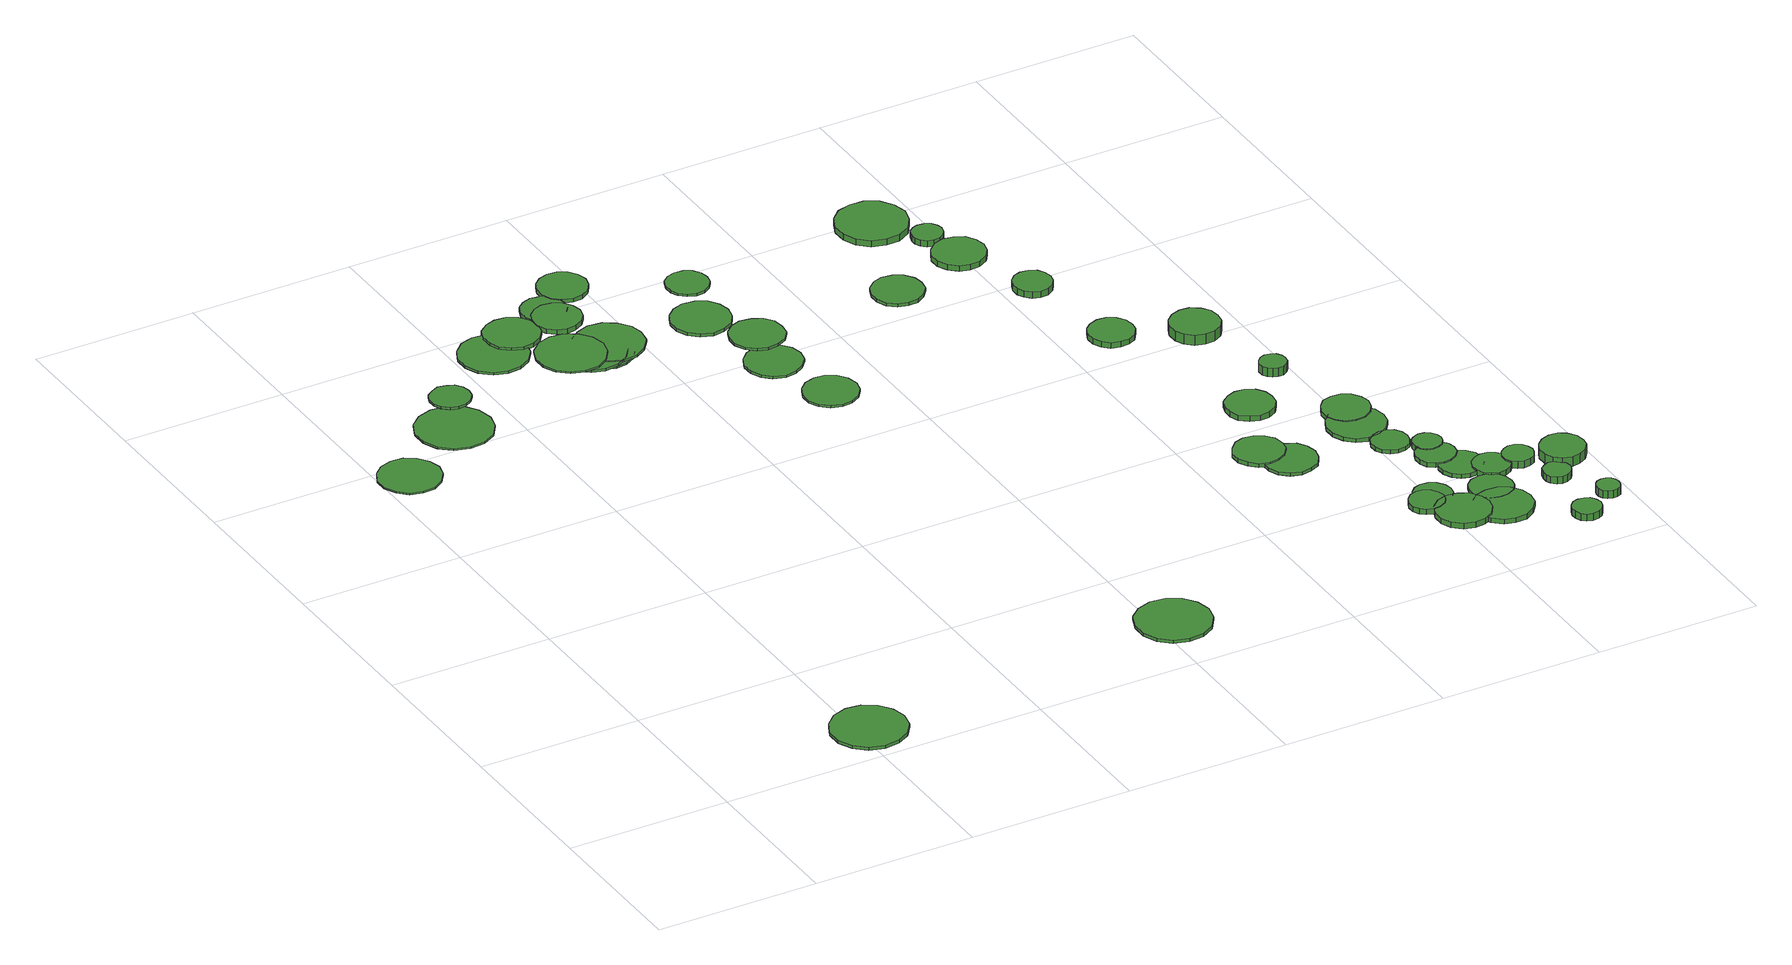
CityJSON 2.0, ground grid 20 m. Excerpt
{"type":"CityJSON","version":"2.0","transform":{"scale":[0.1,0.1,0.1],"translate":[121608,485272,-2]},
"CityObjects":{
"tree1":{"type":"SolitaryVegetationObject","attributes":{"function":"something"},"geometry":[{"type":"MultiSurface","lod":"1","boundaries":[[[0,1,2,3,4,5,6,7,8,9,10,11,12,13,14]],[[15,16,17,18,19,20,21,22,23,24,25,26,27,28,29]],[[0,29,28,1]],[[1,28,27,2]],[[2,27,26,3]],[[3,26,25,4]],[[4,25,24,5]],[[5,24,23,6]],[[6,23,22,7]],[[7,22,21,8]],[[8,21,20,9]],[[9,20,19,10]],[[10,19,18,11]],[[11,18,17,12]],[[12,17,16,13]],[[13,16,15,14]],[[14,15,29,0]]]}]},
"tree2":{"type":"SolitaryVegetationObject","attributes":{"function":"something"},"geometry":[{"type":"MultiSurface","lod":"1","boundaries":[[[30,31,32,33,34,35,36,37,38,39,40,41,42,43,44]],[[45,46,47,48,49,50,51,52,53,54,55,56,57,58,59]],[[30,59,58,31]],[[31,58,57,32]],[[32,57,56,33]],[[33,56,55,34]],[[34,55,54,35]],[[35,54,53,36]],[[36,53,52,37]],[[37,52,51,38]],[[38,51,50,39]],[[39,50,49,40]],[[40,49,48,41]],[[41,48,47,42]],[[42,47,46,43]],[[43,46,45,44]],[[44,45,59,30]]]}]},
"tree3":{"type":"SolitaryVegetationObject","attributes":{"function":"something"},"geometry":[{"type":"MultiSurface","lod":"1","boundaries":[[[60,61,62,63,64,65,66,67,68,69,70,71,72,73,74]],[[75,76,77,78,79,80,81,82,83,84,85,86,87,88,89]],[[60,89,88,61]],[[61,88,87,62]],[[62,87,86,63]],[[63,86,85,64]],[[64,85,84,65]],[[65,84,83,66]],[[66,83,82,67]],[[67,82,81,68]],[[68,81,80,69]],[[69,80,79,70]],[[70,79,78,71]],[[71,78,77,72]],[[72,77,76,73]],[[73,76,75,74]],[[74,75,89,60]]]}]},
"tree4":{"type":"SolitaryVegetationObject","attributes":{"function":"something"},"geometry":[{"type":"MultiSurface","lod":"1","boundaries":[[[90,91,92,93,94,95,96,97,98,99,100,101,102,103,104]],[[105,106,107,108,109,110,111,112,113,114,115,116,117,118,119]],[[90,119,118,91]],[[91,118,117,92]],[[92,117,116,93]],[[93,116,115,94]],[[94,115,114,95]],[[95,114,113,96]],[[96,113,112,97]],[[97,112,111,98]],[[98,111,110,99]],[[99,110,109,100]],[[100,109,108,101]],[[101,108,107,102]],[[102,107,106,103]],[[103,106,105,104]],[[104,105,119,90]]]}]},
"tree5":{"type":"SolitaryVegetationObject","attributes":{"function":"something"},"geometry":[{"type":"MultiSurface","lod":"1","boundaries":[[[120,121,122,123,124,125,126,127,128,129,130,131,132,133,134]],[[135,136,137,138,139,140,141,142,143,144,145,146,147,148,149]],[[120,149,148,121]],[[121,148,147,122]],[[122,147,146,123]],[[123,146,145,124]],[[124,145,144,125]],[[125,144,143,126]],[[126,143,142,127]],[[127,142,141,128]],[[128,141,140,129]],[[129,140,139,130]],[[130,139,138,131]],[[131,138,137,132]],[[132,137,136,133]],[[133,136,135,134]],[[134,135,149,120]]]}]},
"tree6":{"type":"SolitaryVegetationObject","attributes":{"function":"something"},"geometry":[{"type":"MultiSurface","lod":"1","boundaries":[[[150,151,152,153,154,155,156,157,158,159,160,161,162,163,164]],[[165,166,167,168,169,170,171,172,173,174,175,176,177,178,179]],[[150,179,178,151]],[[151,178,177,152]],[[152,177,176,153]],[[153,176,175,154]],[[154,175,174,155]],[[155,174,173,156]],[[156,173,172,157]],[[157,172,171,158]],[[158,171,170,159]],[[159,170,169,160]],[[160,169,168,161]],[[161,168,167,162]],[[162,167,166,163]],[[163,166,165,164]],[[164,165,179,150]]]}]},
"tree7":{"type":"SolitaryVegetationObject","attributes":{"function":"something"},"geometry":[{"type":"MultiSurface","lod":"1","boundaries":[[[180,181,182,183,184,185,186,187,188,189,190,191,192,193,194]],[[195,196,197,198,199,200,201,202,203,204,205,206,207,208,209]],[[180,209,208,181]],[[181,208,207,182]],[[182,207,206,183]],[[183,206,205,184]],[[184,205,204,185]],[[185,204,203,186]],[[186,203,202,187]],[[187,202,201,188]],[[188,201,200,189]],[[189,200,199,190]],[[190,199,198,191]],[[191,198,197,192]],[[192,197,196,193]],[[193,196,195,194]],[[194,195,209,180]]]}]},
"tree8":{"type":"SolitaryVegetationObject","attributes":{"function":"something"},"geometry":[{"type":"MultiSurface","lod":"1","boundaries":[[[210,211,212,213,214,215,216,217,218,219,220,221,222,223,224]],[[225,226,227,228,229,230,231,232,233,234,235,236,237,238,239]],[[210,239,238,211]],[[211,238,237,212]],[[212,237,236,213]],[[213,236,235,214]],[[214,235,234,215]],[[215,234,233,216]],[[216,233,232,217]],[[217,232,231,218]],[[218,231,230,219]],[[219,230,229,220]],[[220,229,228,221]],[[221,228,227,222]],[[222,227,226,223]],[[223,226,225,224]],[[224,225,239,210]]]}]},
"tree9":{"type":"SolitaryVegetationObject","attributes":{"function":"something"},"geometry":[{"type":"MultiSurface","lod":"1","boundaries":[[[240,241,242,243,244,245,246,247,248,249,250,251,252,253,254]],[[255,256,257,258,259,260,261,262,263,264,265,266,267,268,269]],[[240,269,268,241]],[[241,268,267,242]],[[242,267,266,243]],[[243,266,265,244]],[[244,265,264,245]],[[245,264,263,246]],[[246,263,262,247]],[[247,262,261,248]],[[248,261,260,249]],[[249,260,259,250]],[[250,259,258,251]],[[251,258,257,252]],[[252,257,256,253]],[[253,256,255,254]],[[254,255,269,240]]]}]},
"tree10":{"type":"SolitaryVegetationObject","attributes":{"function":"something"},"geometry":[{"type":"MultiSurface","lod":"1","boundaries":[[[270,271,272,273,274,275,276,277,278,279,280,281,282,283,284]],[[285,286,287,288,289,290,291,292,293,294,295,296,297,298,299]],[[270,299,298,271]],[[271,298,297,272]],[[272,297,296,273]],[[273,296,295,274]],[[274,295,294,275]],[[275,294,293,276]],[[276,293,292,277]],[[277,292,291,278]],[[278,291,290,279]],[[279,290,289,280]],[[280,289,288,281]],[[281,288,287,282]],[[282,287,286,283]],[[283,286,285,284]],[[284,285,299,270]]]}]},
"tree11":{"type":"SolitaryVegetationObject","attributes":{"function":"something"},"geometry":[{"type":"MultiSurface","lod":"1","boundaries":[[[300,301,302,303,304,305,306,307,308,309,310,311,312,313,314]],[[315,316,317,318,319,320,321,322,323,324,325,326,327,328,329]],[[300,329,328,301]],[[301,328,327,302]],[[302,327,326,303]],[[303,326,325,304]],[[304,325,324,305]],[[305,324,323,306]],[[306,323,322,307]],[[307,322,321,308]],[[308,321,320,309]],[[309,320,319,310]],[[310,319,318,311]],[[311,318,317,312]],[[312,317,316,313]],[[313,316,315,314]],[[314,315,329,300]]]}]},
"tree12":{"type":"SolitaryVegetationObject","attributes":{"function":"something"},"geometry":[{"type":"MultiSurface","lod":"1","boundaries":[[[330,331,332,333,334,335,336,337,338,339,340,341,342,343,344]],[[345,346,347,348,349,350,351,246,352,353,354,355,356,357,358]],[[330,358,357,331]],[[331,357,356,332]],[[332,356,355,333]],[[333,355,354,334]],[[334,354,353,335]],[[335,353,352,336]],[[336,352,246,337]],[[337,246,351,338]],[[338,351,350,339]],[[339,350,349,340]],[[340,349,348,341]],[[341,348,347,342]],[[342,347,346,343]],[[343,346,345,344]],[[344,345,358,330]]]}]},
"tree13":{"type":"SolitaryVegetationObject","attributes":{"function":"something"},"geometry":[{"type":"MultiSurface","lod":"1","boundaries":[[[359,360,361,362,363,364,365,366,367,368,369,370,371,372,373]],[[374,375,376,377,378,379,380,381,382,383,384,385,386,387,388]],[[359,388,387,360]],[[360,387,386,361]],[[361,386,385,362]],[[362,385,384,363]],[[363,384,383,364]],[[364,383,382,365]],[[365,382,381,366]],[[366,381,380,367]],[[367,380,379,368]],[[368,379,378,369]],[[369,378,377,370]],[[370,377,376,371]],[[371,376,375,372]],[[372,375,374,373]],[[373,374,388,359]]]}]},
"tree14":{"type":"SolitaryVegetationObject","attributes":{"function":"something"},"geometry":[{"type":"MultiSurface","lod":"1","boundaries":[[[389,390,391,392,393,394,395,396,397,398,399,400,401,402,403]],[[404,405,406,407,408,409,410,411,412,413,414,415,416,417,418]],[[389,418,417,390]],[[390,417,416,391]],[[391,416,415,392]],[[392,415,414,393]],[[393,414,413,394]],[[394,413,412,395]],[[395,412,411,396]],[[396,411,410,397]],[[397,410,409,398]],[[398,409,408,399]],[[399,408,407,400]],[[400,407,406,401]],[[401,406,405,402]],[[402,405,404,403]],[[403,404,418,389]]]}]},
"tree15":{"type":"SolitaryVegetationObject","attributes":{"function":"something"},"geometry":[{"type":"MultiSurface","lod":"1","boundaries":[[[419,420,421,422,423,424,425,426,427,428,429,430,431,432,433]],[[434,435,436,437,438,439,440,441,442,443,444,445,446,447,448]],[[419,448,447,420]],[[420,447,446,421]],[[421,446,445,422]],[[422,445,444,423]],[[423,444,443,424]],[[424,443,442,425]],[[425,442,441,426]],[[426,441,440,427]],[[427,440,439,428]],[[428,439,438,429]],[[429,438,437,430]],[[430,437,436,431]],[[431,436,435,432]],[[432,435,434,433]],[[433,434,448,419]]]}]},
"tree16":{"type":"SolitaryVegetationObject","attributes":{"function":"something"},"geometry":[{"type":"MultiSurface","lod":"1","boundaries":[[[449,450,451,452,453,454,455,456,457,458,459,460,461,462,463]],[[464,465,466,467,468,469,470,471,472,473,474,475,476,477,478]],[[449,478,477,450]],[[450,477,476,451]],[[451,476,475,452]],[[452,475,474,453]],[[453,474,473,454]],[[454,473,472,455]],[[455,472,471,456]],[[456,471,470,457]],[[457,470,469,458]],[[458,469,468,459]],[[459,468,467,460]],[[460,467,466,461]],[[461,466,465,462]],[[462,465,464,463]],[[463,464,478,449]]]}]},
"tree17":{"type":"SolitaryVegetationObject","attributes":{"function":"something"},"geometry":[{"type":"MultiSurface","lod":"1","boundaries":[[[479,480,481,482,483,484,485,486,487,488,489,490,491,492,493]],[[494,495,496,497,498,499,500,501,502,503,504,505,506,507,508]],[[479,508,507,480]],[[480,507,506,481]],[[481,506,505,482]],[[482,505,504,483]],[[483,504,503,484]],[[484,503,502,485]],[[485,502,501,486]],[[486,501,500,487]],[[487,500,499,488]],[[488,499,498,489]],[[489,498,497,490]],[[490,497,496,491]],[[491,496,495,492]],[[492,495,494,493]],[[493,494,508,479]]]}]},
"tree18":{"type":"SolitaryVegetationObject","attributes":{"function":"something"},"geometry":[{"type":"MultiSurface","lod":"1","boundaries":[[[509,510,511,512,513,514,515,516,517,518,519,520,521,522,523]],[[524,525,526,527,528,529,530,531,532,533,534,535,536,537,538]],[[509,538,537,510]],[[510,537,536,511]],[[511,536,535,512]],[[512,535,534,513]],[[513,534,533,514]],[[514,533,532,515]],[[515,532,531,516]],[[516,531,530,517]],[[517,530,529,518]],[[518,529,528,519]],[[519,528,527,520]],[[520,527,526,521]],[[521,526,525,522]],[[522,525,524,523]],[[523,524,538,509]]]}]},
"tree19":{"type":"SolitaryVegetationObject","attributes":{"function":"something"},"geometry":[{"type":"MultiSurface","lod":"1","boundaries":[[[539,540,541,542,543,544,545,546,547,548,549,550,551,552,553]],[[554,555,556,557,558,559,560,561,562,563,564,565,566,567,568]],[[539,568,567,540]],[[540,567,566,541]],[[541,566,565,542]],[[542,565,564,543]],[[543,564,563,544]],[[544,563,562,545]],[[545,562,561,546]],[[546,561,560,547]],[[547,560,559,548]],[[548,559,558,549]],[[549,558,557,550]],[[550,557,556,551]],[[551,556,555,552]],[[552,555,554,553]],[[553,554,568,539]]]}]},
"tree20":{"type":"SolitaryVegetationObject","attributes":{"function":"something"},"geometry":[{"type":"MultiSurface","lod":"1","boundaries":[[[569,570,571,572,573,574,575,576,577,578,579,580,581,582,583]],[[584,585,586,587,588,589,590,591,592,593,594,595,596,597,598]],[[569,598,597,570]],[[570,597,596,571]],[[571,596,595,572]],[[572,595,594,573]],[[573,594,593,574]],[[574,593,592,575]],[[575,592,591,576]],[[576,591,590,577]],[[577,590,589,578]],[[578,589,588,579]],[[579,588,587,580]],[[580,587,586,581]],[[581,586,585,582]],[[582,585,584,583]],[[583,584,598,569]]]}]},
"tree21":{"type":"SolitaryVegetationObject","attributes":{"function":"something"},"geometry":[{"type":"MultiSurface","lod":"1","boundaries":[[[599,600,601,602,603,604,605,606,607,608,609,610,611,612,613]],[[614,615,616,617,618,619,620,621,622,623,624,625,626,627,628]],[[599,628,627,600]],[[600,627,626,601]],[[601,626,625,602]],[[602,625,624,603]],[[603,624,623,604]],[[604,623,622,605]],[[605,622,621,606]],[[606,621,620,607]],[[607,620,619,608]],[[608,619,618,609]],[[609,618,617,610]],[[610,617,616,611]],[[611,616,615,612]],[[612,615,614,613]],[[613,614,628,599]]]}]},
"tree22":{"type":"SolitaryVegetationObject","attributes":{"function":"something"},"geometry":[{"type":"MultiSurface","lod":"1","boundaries":[[[629,630,631,632,633,634,635,636,637,638,639,640,641,642,643]],[[644,645,646,647,648,649,650,651,652,653,654,655,656,657,658]],[[629,658,657,630]],[[630,657,656,631]],[[631,656,655,632]],[[632,655,654,633]],[[633,654,653,634]],[[634,653,652,635]],[[635,652,651,636]],[[636,651,650,637]],[[637,650,649,638]],[[638,649,648,639]],[[639,648,647,640]],[[640,647,646,641]],[[641,646,645,642]],[[642,645,644,643]],[[643,644,658,629]]]}]},
"tree23":{"type":"SolitaryVegetationObject","attributes":{"function":"something"},"geometry":[{"type":"MultiSurface","lod":"1","boundaries":[[[659,660,661,662,663,664,665,666,667,668,669,670,671,672,673]],[[674,675,676,677,678,679,680,681,682,683,684,685,686,687,688]],[[659,688,687,660]],[[660,687,686,661]],[[661,686,685,662]],[[662,685,684,663]],[[663,684,683,664]],[[664,683,682,665]],[[665,682,681,666]],[[666,681,680,667]],[[667,680,679,668]],[[668,679,678,669]],[[669,678,677,670]],[[670,677,676,671]],[[671,676,675,672]],[[672,675,674,673]],[[673,674,688,659]]]}]},
"tree24":{"type":"SolitaryVegetationObject","attributes":{"function":"something"},"geometry":[{"type":"MultiSurface","lod":"1","boundaries":[[[689,690,691,692,693,694,695,696,697,698,699,700,701,702,703]],[[704,705,706,707,708,709,710,711,712,713,714,715,716,717,718]],[[689,718,717,690]],[[690,717,716,691]],[[691,716,715,692]],[[692,715,714,693]],[[693,714,713,694]],[[694,713,712,695]],[[695,712,711,696]],[[696,711,710,697]],[[697,710,709,698]],[[698,709,708,699]],[[699,708,707,700]],[[700,707,706,701]],[[701,706,705,702]],[[702,705,704,703]],[[703,704,718,689]]]}]},
"tree25":{"type":"SolitaryVegetationObject","attributes":{"function":"something"},"geometry":[{"type":"MultiSurface","lod":"1","boundaries":[[[719,720,721,722,723,724,725,726,727,728,729,730,731,732,733]],[[734,735,736,737,738,739,740,741,742,743,744,745,746,747,748]],[[719,748,747,720]],[[720,747,746,721]],[[721,746,745,722]],[[722,745,744,723]],[[723,744,743,724]],[[724,743,742,725]],[[725,742,741,726]],[[726,741,740,727]],[[727,740,739,728]],[[728,739,738,729]],[[729,738,737,730]],[[730,737,736,731]],[[731,736,735,732]],[[732,735,734,733]],[[733,734,748,719]]]}]},
"tree26":{"type":"SolitaryVegetationObject","attributes":{"function":"something"},"geometry":[{"type":"MultiSurface","lod":"1","boundaries":[[[749,750,751,752,753,754,755,756,757,758,759,760,761,762,763]],[[764,765,766,767,768,769,770,771,772,773,774,775,776,777,778]],[[749,778,777,750]],[[750,777,776,751]],[[751,776,775,752]],[[752,775,774,753]],[[753,774,773,754]],[[754,773,772,755]],[[755,772,771,756]],[[756,771,770,757]],[[757,770,769,758]],[[758,769,768,759]],[[759,768,767,760]],[[760,767,766,761]],[[761,766,765,762]],[[762,765,764,763]],[[763,764,778,749]]]}]},
"tree27":{"type":"SolitaryVegetationObject","attributes":{"function":"something"},"geometry":[{"type":"MultiSurface","lod":"1","boundaries":[[[779,780,781,782,783,784,785,786,787,788,789,790,791,792,793]],[[794,795,796,797,798,799,800,801,802,803,804,805,806,807,808]],[[779,808,807,780]],[[780,807,806,781]],[[781,806,805,782]],[[782,805,804,783]],[[783,804,803,784]],[[784,803,802,785]],[[785,802,801,786]],[[786,801,800,787]],[[787,800,799,788]],[[788,799,798,789]],[[789,798,797,790]],[[790,797,796,791]],[[791,796,795,792]],[[792,795,794,793]],[[793,794,808,779]]]}]},
"tree28":{"type":"SolitaryVegetationObject","attributes":{"function":"something"},"geometry":[{"type":"MultiSurface","lod":"1","boundaries":[[[809,810,811,812,813,814,815,816,817,818,819,820,821,822,823]],[[824,825,826,827,828,829,830,831,832,833,834,835,836,837,838]],[[809,838,837,810]],[[810,837,836,811]],[[811,836,835,812]],[[812,835,834,813]],[[813,834,833,814]],[[814,833,832,815]],[[815,832,831,816]],[[816,831,830,817]],[[817,830,829,818]],[[818,829,828,819]],[[819,828,827,820]],[[820,827,826,821]],[[821,826,825,822]],[[822,825,824,823]],[[823,824,838,809]]]}]},
"tree29":{"type":"SolitaryVegetationObject","attributes":{"function":"something"},"geometry":[{"type":"MultiSurface","lod":"1","boundaries":[[[839,840,841,842,843,844,845,846,847,848,849,850,851,852,853]],[[854,855,856,857,858,859,860,861,862,863,864,865,866,867,868]],[[839,868,867,840]],[[840,867,866,841]],[[841,866,865,842]],[[842,865,864,843]],[[843,864,863,844]],[[844,863,862,845]],[[845,862,861,846]],[[846,861,860,847]],[[847,860,859,848]],[[848,859,858,849]],[[849,858,857,850]],[[850,857,856,851]],[[851,856,855,852]],[[852,855,854,853]],[[853,854,868,839]]]}]},
"tree30":{"type":"SolitaryVegetationObject","attributes":{"function":"something"},"geometry":[{"type":"MultiSurface","lod":"1","boundaries":[[[869,870,871,872,873,874,875,876,877,878,879,880,881,882,883]],[[884,885,886,887,888,889,890,891,892,893,894,895,896,897,898]],[[869,898,897,870]],[[870,897,896,871]],[[871,896,895,872]],[[872,895,894,873]],[[873,894,893,874]],[[874,893,892,875]],[[875,892,891,876]],[[876,891,890,877]],[[877,890,889,878]],[[878,889,888,879]],[[879,888,887,880]],[[880,887,886,881]],[[881,886,885,882]],[[882,885,884,883]],[[883,884,898,869]]]}]},
"tree31":{"type":"SolitaryVegetationObject","attributes":{"function":"something"},"geometry":[{"type":"MultiSurface","lod":"1","boundaries":[[[899,900,901,902,903,904,905,906,907,908,909,910,911,912,913]],[[914,915,916,917,918,919,920,921,922,923,924,925,926,927,928]],[[899,928,927,900]],[[900,927,926,901]],[[901,926,925,902]],[[902,925,924,903]],[[903,924,923,904]],[[904,923,922,905]],[[905,922,921,906]],[[906,921,920,907]],[[907,920,919,908]],[[908,919,918,909]],[[909,918,917,910]],[[910,917,916,911]],[[911,916,915,912]],[[912,915,914,913]],[[913,914,928,899]]]}]},
"tree32":{"type":"SolitaryVegetationObject","attributes":{"function":"something"},"geometry":[{"type":"MultiSurface","lod":"1","boundaries":[[[929,930,931,932,933,934,935,936,937,938,939,940,941,942,943]],[[944,945,946,947,948,949,950,951,952,953,954,955,956,957,958]],[[929,958,957,930]],[[930,957,956,931]],[[931,956,955,932]],[[932,955,954,933]],[[933,954,953,934]],[[934,953,952,935]],[[935,952,951,936]],[[936,951,950,937]],[[937,950,949,938]],[[938,949,948,939]],[[939,948,947,940]],[[940,947,946,941]],[[941,946,945,942]],[[942,945,944,943]],[[943,944,958,929]]]}]},
"tree33":{"type":"SolitaryVegetationObject","attributes":{"function":"something"},"geometry":[{"type":"MultiSurface","lod":"1","boundaries":[[[959,960,961,962,963,964,965,966,967,968,969,970,971,972,973]],[[974,975,976,977,978,979,980,981,982,983,984,985,986,987,988]],[[959,988,987,960]],[[960,987,986,961]],[[961,986,985,962]],[[962,985,984,963]],[[963,984,983,964]],[[964,983,982,965]],[[965,982,981,966]],[[966,981,980,967]],[[967,980,979,968]],[[968,979,978,969]],[[969,978,977,970]],[[970,977,976,971]],[[971,976,975,972]],[[972,975,974,973]],[[973,974,988,959]]]}]},
"tree34":{"type":"SolitaryVegetationObject","attributes":{"function":"something"},"geometry":[{"type":"MultiSurface","lod":"1","boundaries":[[[989,990,991,992,993,994,995,996,997,998,999,1000,1001,1002,1003]],[[1004,1005,1006,1007,1008,1009,1010,1011,1012,1013,1014,1015,1016,1017,1018]],[[989,1018,1017,990]],[[990,1017,1016,991]],[[991,1016,1015,992]],[[992,1015,1014,993]],[[993,1014,1013,994]],[[994,1013,1012,995]],[[995,1012,1011,996]],[[996,1011,1010,997]],[[997,1010,1009,998]],[[998,1009,1008,999]],[[999,1008,1007,1000]],[[1000,1007,1006,1001]],[[1001,1006,1005,1002]],[[1002,1005,1004,1003]],[[1003,1004,1018,989]]]}]},
"tree35":{"type":"SolitaryVegetationObject","attributes":{"function":"something"},"geometry":[{"type":"MultiSurface","lod":"1","boundaries":[[[1019,1020,1021,1022,1023,1024,1025,1026,1027,1028,1029,1030,1031,1032,1033]],[[1034,1035,1036,1037,1038,1039,1040,1041,1042,1043,1044,1045,1046,1047,1048]],[[1019,1048,1047,1020]],[[1020,1047,1046,1021]],[[1021,1046,1045,1022]],[[1022,1045,1044,1023]],[[1023,1044,1043,1024]],[[1024,1043,1042,1025]],[[1025,1042,1041,1026]],[[1026,1041,1040,1027]],[[1027,1040,1039,1028]],[[1028,1039,1038,1029]],[[1029,1038,1037,1030]],[[1030,1037,1036,1031]],[[1031,1036,1035,1032]],[[1032,1035,1034,1033]],[[1033,1034,1048,1019]]]}]},
"tree36":{"type":"SolitaryVegetationObject","attributes":{"function":"something"},"geometry":[{"type":"MultiSurface","lod":"1","boundaries":[[[1049,1050,1051,1052,1053,1054,1055,1056,1057,1058,1059,1060,1061,1062,1063]],[[1064,1065,1066,1067,1068,1069,1070,1071,1072,1073,1074,1075,1076,1077,1078]],[[1049,1078,1077,1050]],[[1050,1077,1076,1051]],[[1051,1076,1075,1052]],[[1052,1075,1074,1053]],[[1053,1074,1073,1054]],[[1054,1073,1072,1055]],[[1055,1072,1071,1056]],[[1056,1071,1070,1057]],[[1057,1070,1069,1058]],[[1058,1069,1068,1059]],[[1059,1068,1067,1060]],[[1060,1067,1066,1061]],[[1061,1066,1065,1062]],[[1062,1065,1064,1063]],[[1063,1064,1078,1049]]]}]},
"tree37":{"type":"SolitaryVegetationObject","attributes":{"function":"something"},"geometry":[{"type":"MultiSurface","lod":"1","boundaries":[[[1079,1080,1081,1082,1083,1084,1085,1086,1087,1088,1089,1090,1091,1092,1093]],[[1094,1095,1096,1097,1098,1099,1100,1101,1102,1103,1104,1105,1106,1107,1108]],[[1079,1108,1107,1080]],[[1080,1107,1106,1081]],[[1081,1106,1105,1082]],[[1082,1105,1104,1083]],[[1083,1104,1103,1084]],[[1084,1103,1102,1085]],[[1085,1102,1101,1086]],[[1086,1101,1100,1087]],[[1087,1100,1099,1088]],[[1088,1099,1098,1089]],[[1089,1098,1097,1090]],[[1090,1097,1096,1091]],[[1091,1096,1095,1092]],[[1092,1095,1094,1093]],[[1093,1094,1108,1079]]]}]},
"tree38":{"type":"SolitaryVegetationObject","attributes":{"function":"something"},"geometry":[{"type":"MultiSurface","lod":"1","boundaries":[[[1109,1110,1111,1112,1113,1114,1115,1116,1117,1118,1119,1120,1121,1122,1123]],[[1124,1125,1126,1127,1128,1129,1130,1131,1132,1133,1134,1135,1136,1137,1138]],[[1109,1138,1137,1110]],[[1110,1137,1136,1111]],[[1111,1136,1135,1112]],[[1112,1135,1134,1113]],[[1113,1134,1133,1114]],[[1114,1133,1132,1115]],[[1115,1132,1131,1116]],[[1116,1131,1130,1117]],[[1117,1130,1129,1118]],[[1118,1129,1128,1119]],[[1119,1128,1127,1120]],[[1120,1127,1126,1121]],[[1121,1126,1125,1122]],[[1122,1125,1124,1123]],[[1123,1124,1138,1109]]]}]},
"tree39":{"type":"SolitaryVegetationObject","attributes":{"function":"something"},"geometry":[{"type":"MultiSurface","lod":"1","boundaries":[[[1139,1140,1141,1142,1143,1144,1145,1146,1147,1148,1149,1150,1151,1152,1153]],[[1154,1155,1156,1157,1158,1159,1160,1161,1162,1163,1164,1165,1166,1167,1168]],[[1139,1168,1167,1140]],[[1140,1167,1166,1141]],[[1141,1166,1165,1142]],[[1142,1165,1164,1143]],[[1143,1164,1163,1144]],[[1144,1163,1162,1145]],[[1145,1162,1161,1146]],[[1146,1161,1160,1147]],[[1147,1160,1159,1148]],[[1148,1159,1158,1149]],[[1149,1158,1157,1150]],[[1150,1157,1156,1151]],[[1151,1156,1155,1152]],[[1152,1155,1154,1153]],[[1153,1154,1168,1139]]]}]},
"tree40":{"type":"SolitaryVegetationObject","attributes":{"function":"something"},"geometry":[{"type":"MultiSurface","lod":"1","boundaries":[[[1169,1170,1171,1172,1173,1174,1175,1176,1177,1178,1179,1180,1181,1182,1183]],[[1184,1185,1186,1187,1188,1189,1190,1191,1192,1193,1194,1195,1196,1197,1198]],[[1169,1198,1197,1170]],[[1170,1197,1196,1171]],[[1171,1196,1195,1172]],[[1172,1195,1194,1173]],[[1173,1194,1193,1174]],[[1174,1193,1192,1175]],[[1175,1192,1191,1176]],[[1176,1191,1190,1177]],[[1177,1190,1189,1178]],[[1178,1189,1188,1179]],[[1179,1188,1187,1180]],[[1180,1187,1186,1181]],[[1181,1186,1185,1182]],[[1182,1185,1184,1183]],[[1183,1184,1198,1169]]]}]},
"tree41":{"type":"SolitaryVegetationObject","attributes":{"function":"something"},"geometry":[{"type":"MultiSurface","lod":"1","boundaries":[[[1199,1200,1201,1202,1203,1204,1205,1206,1207,1208,1209,1210,1211,1212,1213]],[[1214,1215,1216,1217,1218,1219,1220,1221,1222,1223,1224,1225,1226,1227,1228]],[[1199,1228,1227,1200]],[[1200,1227,1226,1201]],[[1201,1226,1225,1202]],[[1202,1225,1224,1203]],[[1203,1224,1223,1204]],[[1204,1223,1222,1205]],[[1205,1222,1221,1206]],[[1206,1221,1220,1207]],[[1207,1220,1219,1208]],[[1208,1219,1218,1209]],[[1209,1218,1217,1210]],[[1210,1217,1216,1211]],[[1211,1216,1215,1212]],[[1212,1215,1214,1213]],[[1213,1214,1228,1199]]]}]},
"tree42":{"type":"SolitaryVegetationObject","attributes":{"function":"something"},"geometry":[{"type":"MultiSurface","lod":"1","boundaries":[[[1229,1230,1231,1232,1233,1234,1235,1236,1237,1238,1239,1240,1241,1242,1243]],[[1244,1245,1246,1247,1248,1249,1250,1251,1252,1253,1254,1255,1256,1257,1258]],[[1229,1258,1257,1230]],[[1230,1257,1256,1231]],[[1231,1256,1255,1232]],[[1232,1255,1254,1233]],[[1233,1254,1253,1234]],[[1234,1253,1252,1235]],[[1235,1252,1251,1236]],[[1236,1251,1250,1237]],[[1237,1250,1249,1238]],[[1238,1249,1248,1239]],[[1239,1248,1247,1240]],[[1240,1247,1246,1241]],[[1241,1246,1245,1242]],[[1242,1245,1244,1243]],[[1243,1244,1258,1229]]]}]},
"tree43":{"type":"SolitaryVegetationObject","attributes":{"function":"something"},"geometry":[{"type":"MultiSurface","lod":"1","boundaries":[[[1259,1260,1261,1262,1263,1264,1265,1266,1267,1268,1269,1270,1271,1272,1273]],[[1274,1275,1276,1277,1278,1279,1280,1281,1282,1283,1284,1285,1286,1287,1288]],[[1259,1288,1287,1260]],[[1260,1287,1286,1261]],[[1261,1286,1285,1262]],[[1262,1285,1284,1263]],[[1263,1284,1283,1264]],[[1264,1283,1282,1265]],[[1265,1282,1281,1266]],[[1266,1281,1280,1267]],[[1267,1280,1279,1268]],[[1268,1279,1278,1269]],[[1269,1278,1277,1270]],[[1270,1277,1276,1271]],[[1271,1276,1275,1272]],[[1272,1275,1274,1273]],[[1273,1274,1288,1259]]]}]},
"tree44":{"type":"SolitaryVegetationObject","attributes":{"function":"something"},"geometry":[{"type":"MultiSurface","lod":"1","boundaries":[[[1289,1290,1291,1292,1293,1294,1295,1296,1297,1298,1299,1300,1301,1302,1303]],[[1304,1305,1306,1307,1308,1309,1310,1311,1312,1313,1314,1315,1316,1317,1318]],[[1289,1318,1317,1290]],[[1290,1317,1316,1291]],[[1291,1316,1315,1292]],[[1292,1315,1314,1293]],[[1293,1314,1313,1294]],[[1294,1313,1312,1295]],[[1295,1312,1311,1296]],[[1296,1311,1310,1297]],[[1297,1310,1309,1298]],[[1298,1309,1308,1299]],[[1299,1308,1307,1300]],[[1300,1307,1306,1301]],[[1301,1306,1305,1302]],[[1302,1305,1304,1303]],[[1303,1304,1318,1289]]]}]},
"tree45":{"type":"SolitaryVegetationObject","attributes":{"function":"something"},"geometry":[{"type":"MultiSurface","lod":"1","boundaries":[[[1319,1320,1321,1322,1323,1324,1325,1326,1327,1328,1329,1330,1331,1332,1333]],[[1334,1335,1336,1337,1338,1339,1340,1341,1342,1343,1344,1345,1346,1347,1348]],[[1319,1348,1347,1320]],[[1320,1347,1346,1321]],[[1321,1346,1345,1322]],[[1322,1345,1344,1323]],[[1323,1344,1343,1324]],[[1324,1343,1342,1325]],[[1325,1342,1341,1326]],[[1326,1341,1340,1327]],[[1327,1340,1339,1328]],[[1328,1339,1338,1329]],[[1329,1338,1337,1330]],[[1330,1337,1336,1331]],[[1331,1336,1335,1332]],[[1332,1335,1334,1333]],[[1333,1334,1348,1319]]]}]},
"tree46":{"type":"SolitaryVegetationObject","attributes":{"function":"something"},"geometry":[{"type":"MultiSurface","lod":"1","boundaries":[[[1349,1350,1351,1352,1353,1354,1355,1356,1357,1358,1359,1360,1361,1362,1363]],[[1364,1365,1366,1367,1368,1369,1370,1371,1372,1373,1374,1375,1376,1377,1378]],[[1349,1378,1377,1350]],[[1350,1377,1376,1351]],[[1351,1376,1375,1352]],[[1352,1375,1374,1353]],[[1353,1374,1373,1354]],[[1354,1373,1372,1355]],[[1355,1372,1371,1356]],[[1356,1371,1370,1357]],[[1357,1370,1369,1358]],[[1358,1369,1368,1359]],[[1359,1368,1367,1360]],[[1360,1367,1366,1361]],[[1361,1366,1365,1362]],[[1362,1365,1364,1363]],[[1363,1364,1378,1349]]]}]},
"tree47":{"type":"SolitaryVegetationObject","attributes":{"function":"something"},"geometry":[{"type":"MultiSurface","lod":"1","boundaries":[[[1379,1380,1381,1382,1383,1384,1385,1386,1387,1388,1389,1390,1391,1392,1393]],[[1394,1395,1396,1397,1398,1399,1400,1401,1402,1403,1404,1405,1406,1407,1408]],[[1379,1408,1407,1380]],[[1380,1407,1406,1381]],[[1381,1406,1405,1382]],[[1382,1405,1404,1383]],[[1383,1404,1403,1384]],[[1384,1403,1402,1385]],[[1385,1402,1401,1386]],[[1386,1401,1400,1387]],[[1387,1400,1399,1388]],[[1388,1399,1398,1389]],[[1389,1398,1397,1390]],[[1390,1397,1396,1391]],[[1391,1396,1395,1392]],[[1392,1395,1394,1393]],[[1393,1394,1408,1379]]]}]}
},
"vertices":[
[258,55,11],[254,73,11],[243,88,11],[227,98,11],[208,100,11],[190,94,11],[176,81,11],[168,64,11],[168,45,11],[176,28,11],[190,15,11],[208,10,11],[227,12,11],[243,21,11],[254,36,11],[254,36,7],[243,21,7],[227,12,7],[208,10,7],[190,15,7],[176,28,7],[168,45,7],[168,64,7],[176,81,7],[190,94,7],[208,100,7],[227,98,7],[243,88,7],[254,73,7],[258,55,7],
[75,777,7],[71,792,7],[62,805,7],[49,813,7],[33,814,7],[18,809,7],[7,799,7],[0,785,7],[0,769,7],[7,755,7],[18,744,7],[33,740,7],[49,741,7],[62,749,7],[71,762,7],[71,762,5],[62,749,5],[49,741,5],[33,740,5],[18,744,5],[7,755,5],[0,769,5],[0,785,5],[7,799,5],[18,809,5],[33,814,5],[49,813,5],[62,805,5],[71,792,5],[75,777,5],
[174,837,10],[170,856,10],[159,872,10],[142,881,10],[123,883,10],[105,877,10],[91,865,10],[83,847,10],[83,828,10],[91,810,10],[105,798,10],[123,792,10],[142,794,10],[159,803,10],[170,819,10],[170,819,8],[159,803,8],[142,794,8],[123,792,8],[105,798,8],[91,810,8],[83,828,8],[83,847,8],[91,865,8],[105,877,8],[123,883,8],[142,881,8],[159,872,8],[170,856,8],[174,837,8],
[178,892,14],[176,902,14],[170,910,14],[161,914,14],[151,916,14],[142,912,14],[134,906,14],[130,897,14],[130,887,14],[134,878,14],[142,871,14],[151,868,14],[161,869,14],[170,874,14],[176,882,14],[176,882,11],[170,874,11],[161,869,11],[151,868,11],[142,871,11],[134,878,11],[130,887,11],[130,897,11],[134,906,11],[142,912,11],[151,916,11],[161,914,11],[170,910,11],[176,902,11],[178,892,11],
[283,949,13],[279,966,13],[269,980,13],[254,988,13],[237,990,13],[221,985,13],[208,973,13],[201,958,13],[201,941,13],[208,925,13],[221,913,13],[237,908,13],[254,910,13],[269,918,13],[279,932,13],[279,932,10],[269,918,10],[254,910,10],[237,908,10],[221,913,10],[208,925,10],[201,941,10],[201,958,10],[208,973,10],[221,985,10],[237,990,10],[254,988,10],[269,980,10],[279,966,10],[283,949,10],
[312,973,16],[309,987,16],[301,998,16],[289,1005,16],[275,1006,16],[262,1002,16],[251,993,16],[246,980,16],[246,966,16],[251,954,16],[262,945,16],[275,940,16],[289,942,16],[301,949,16],[309,960,16],[309,960,11],[301,949,11],[289,942,11],[275,940,11],[262,945,11],[251,954,11],[246,966,11],[246,980,11],[251,993,11],[262,1002,11],[275,1006,11],[289,1005,11],[301,998,11],[309,987,11],[312,973,11],
[360,911,11],[356,928,11],[346,941,11],[332,950,11],[314,952,11],[298,947,11],[285,935,11],[278,919,11],[278,902,11],[285,886,11],[298,875,11],[314,870,11],[332,871,11],[346,880,11],[356,894,11],[356,894,9],[346,880,9],[332,871,9],[314,870,9],[298,875,9],[285,886,9],[278,902,9],[278,919,9],[285,935,9],[298,947,9],[314,952,9],[332,950,9],[346,941,9],[356,928,9],[360,911,9],
[383,906,9],[379,923,9],[369,937,9],[354,945,9],[337,947,9],[321,942,9],[308,930,9],[301,915,9],[301,898,9],[308,882,9],[321,870,9],[337,865,9],[354,867,9],[369,875,9],[379,889,9],[379,889,6],[369,875,6],[354,867,6],[337,865,6],[321,870,6],[308,882,6],[301,898,6],[301,915,6],[308,930,6],[321,942,6],[337,947,6],[354,945,6],[369,937,6],[379,923,6],[383,906,6],
[389,899,7],[386,913,7],[378,925,7],[365,932,7],[351,933,7],[338,929,7],[327,920,7],[321,907,7],[321,892,7],[327,879,7],[338,870,7],[351,865,7],[365,867,7],[378,874,7],[386,885,7],[386,885,5],[378,874,5],[365,867,5],[351,865,5],[338,870,5],[327,879,5],[321,892,5],[321,907,5],[327,920,5],[338,929,5],[351,933,5],[365,932,5],[378,925,5],[386,913,5],[389,899,5],
[368,977,17],[365,989,17],[358,999,17],[347,1005,17],[335,1007,17],[324,1003,17],[315,995,17],[310,983,17],[310,971,17],[315,960,17],[324,952,17],[335,948,17],[347,950,17],[358,956,17],[365,965,17],[365,965,11],[358,956,11],[347,950,11],[335,948,11],[324,952,11],[315,960,11],[310,971,11],[310,983,11],[315,995,11],[324,1003,11],[335,1007,11],[347,1005,11],[358,999,11],[365,989,11],[368,977,11],
[361,1000,16],[359,1011,16],[352,1020,16],[343,1025,16],[332,1027,16],[321,1023,16],[312,1016,16],[308,1005,16],[308,994,16],[312,984,16],[321,976,16],[332,973,16],[343,974,16],[352,980,16],[359,989,16],[359,989,11],[352,980,11],[343,974,11],[332,973,11],[321,976,11],[312,984,11],[308,994,11],[308,1005,11],[312,1016,11],[321,1023,11],[332,1027,11],[343,1025,11],[352,1020,11],[359,1011,11],[361,1000,11],
[409,912,10],[406,928,10],[395,942,10],[381,951,10],[363,953,10],[347,947,10],[334,936,10],[327,920,10],[327,903,10],[334,887,10],[347,876,10],[363,870,10],[381,872,10],[395,881,10],[406,895,10],[406,895,7],[395,881,7],[381,872,7],[363,870,7],[347,876,7],[334,887,7],[327,903,7],[334,936,7],[347,947,7],[363,953,7],[381,951,7],[395,942,7],[406,928,7],[409,912,7],
[662,82,14],[658,100,14],[647,116,14],[631,125,14],[612,127,14],[594,121,14],[580,109,14],[573,91,14],[573,73,14],[580,55,14],[594,43,14],[612,37,14],[631,39,14],[647,48,14],[658,64,14],[658,64,10],[647,48,10],[631,39,10],[612,37,10],[594,43,10],[580,55,10],[573,73,10],[573,91,10],[580,109,10],[594,121,10],[612,127,10],[631,125,10],[647,116,10],[658,100,10],[662,82,10],
[406,1032,17],[403,1044,17],[396,1054,17],[385,1060,17],[373,1061,17],[361,1057,17],[352,1049,17],[347,1038,17],[347,1025,17],[352,1014,17],[361,1006,17],[373,1002,17],[385,1003,17],[396,1010,17],[403,1020,17],[403,1020,12],[396,1010,12],[385,1003,12],[373,1002,12],[361,1006,12],[352,1014,12],[347,1025,12],[347,1038,12],[352,1049,12],[361,1057,12],[373,1061,12],[385,1060,12],[396,1054,12],[403,1044,12],[406,1032,12],
[564,701,9],[561,715,9],[553,726,9],[541,733,9],[528,734,9],[515,730,9],[505,721,9],[499,708,9],[499,694,9],[505,682,9],[515,673,9],[528,669,9],[541,670,9],[553,677,9],[561,688,9],[561,688,6],[553,677,6],[541,670,6],[528,669,6],[515,673,6],[505,682,6],[499,694,6],[499,708,6],[505,721,6],[515,730,6],[528,734,6],[541,733,6],[553,726,6],[561,715,6],[564,701,6],
[542,788,9],[539,802,9],[530,814,9],[518,821,9],[504,822,9],[490,818,9],[480,808,9],[474,795,9],[474,781,9],[480,768,9],[490,759,9],[504,754,9],[518,756,9],[530,763,9],[539,774,9],[539,774,6],[530,763,6],[518,756,6],[504,754,6],[490,759,6],[480,768,6],[474,781,6],[474,795,6],[480,808,6],[490,818,6],[504,822,6],[518,821,6],[530,814,6],[539,802,6],[542,788,6],
[513,900,15],[510,914,15],[502,926,15],[489,933,15],[474,935,15],[460,930,15],[449,920,15],[443,907,15],[443,892,15],[449,879,15],[460,869,15],[474,864,15],[489,866,15],[502,873,15],[510,885,15],[510,885,11],[502,873,11],[489,866,11],[474,864,11],[460,869,11],[449,879,11],[443,892,11],[443,907,11],[449,920,11],[460,930,11],[474,935,11],[489,933,11],[502,926,11],[510,914,11],[513,900,11],
[548,840,14],[546,854,14],[538,865,14],[526,871,14],[512,873,14],[500,869,14],[490,860,14],[484,847,14],[484,834,14],[490,821,14],[500,812,14],[512,808,14],[526,810,14],[538,816,14],[546,827,14],[546,827,11],[538,816,11],[526,810,11],[512,808,11],[500,812,11],[490,821,11],[484,834,11],[484,847,11],[490,860,11],[500,869,11],[512,873,11],[526,871,11],[538,865,11],[546,854,11],[548,840,11],
[527,972,15],[525,982,15],[519,991,15],[510,996,15],[499,997,15],[489,994,15],[481,987,15],[477,977,15],[477,966,15],[481,957,15],[489,950,15],[499,946,15],[510,947,15],[519,953,15],[525,961,15],[525,961,12],[519,953,12],[510,947,12],[499,946,12],[489,950,12],[481,957,12],[477,966,12],[477,977,12],[481,987,12],[489,994,12],[499,997,12],[510,996,12],[519,991,12],[525,982,12],[527,972,12],
[728,844,15],[726,856,15],[718,867,15],[707,873,15],[694,875,15],[682,871,15],[672,862,15],[667,850,15],[667,837,15],[672,825,15],[682,817,15],[694,813,15],[707,814,15],[718,821,15],[726,831,15],[726,831,11],[718,821,11],[707,814,11],[694,813,11],[682,817,11],[672,825,11],[667,837,11],[667,850,11],[672,862,11],[682,871,11],[694,875,11],[707,873,11],[718,867,11],[726,856,11],[728,844,11],
[907,348,15],[905,361,15],[897,371,15],[886,377,15],[874,379,15],[862,375,15],[853,366,15],[847,355,15],[847,342,15],[853,331,15],[862,322,15],[874,318,15],[886,320,15],[897,326,15],[905,336,15],[905,336,10],[897,326,10],[886,320,10],[874,318,10],[862,322,10],[853,331,10],[847,342,10],[847,355,10],[853,366,10],[862,375,10],[874,379,10],[886,377,10],[897,371,10],[905,361,10],[907,348,10],
[931,317,14],[928,330,14],[921,341,14],[909,347,14],[896,349,14],[883,345,14],[873,336,14],[868,324,14],[868,310,14],[873,298,14],[883,289,14],[896,285,14],[909,287,14],[921,293,14],[928,304,14],[928,304,10],[921,293,10],[909,287,10],[896,285,10],[883,289,10],[873,298,10],[868,310,10],[868,324,10],[873,336,10],[883,345,10],[896,349,10],[909,347,10],[921,341,10],[928,330,10],[931,317,10],
[1006,161,17],[1004,169,17],[999,176,17],[991,181,17],[983,182,17],[974,179,17],[968,173,17],[964,165,17],[964,156,17],[968,148,17],[974,143,17],[983,140,17],[991,141,17],[999,145,17],[1004,152,17],[1004,152,10],[999,145,10],[991,141,10],[983,140,10],[974,143,10],[968,148,10],[964,156,10],[964,165,10],[968,173,10],[974,179,10],[983,182,10],[991,181,10],[999,176,10],[1004,169,10],[1006,161,10],
[783,978,20],[779,995,20],[769,1010,20],[753,1019,20],[736,1020,20],[719,1015,20],[706,1003,20],[699,987,20],[699,969,20],[706,953,20],[719,941,20],[736,936,20],[753,937,20],[769,946,20],[779,961,20],[779,961,12],[769,946,12],[753,937,12],[736,936,12],[719,941,12],[706,953,12],[699,969,12],[699,987,12],[706,1003,12],[719,1015,12],[736,1020,12],[753,1019,12],[769,1010,12],[779,995,12],[783,978,12],
[944,436,18],[942,448,18],[935,458,18],[924,464,18],[912,465,18],[901,461,18],[891,453,18],[887,442,18],[887,430,18],[891,419,18],[901,411,18],[912,407,18],[924,408,18],[935,414,18],[942,424,18],[942,424,11],[935,414,11],[924,408,11],[912,407,11],[901,411,11],[891,419,11],[887,430,11],[887,442,11],[891,453,11],[901,461,11],[912,465,11],[924,464,11],[935,458,11],[942,448,11],[944,436,11],
[1044,125,17],[1041,138,17],[1033,150,17],[1021,156,17],[1008,158,17],[995,154,17],[984,144,17],[979,132,17],[979,118,17],[984,106,17],[995,96,17],[1008,92,17],[1021,94,17],[1033,100,17],[1041,112,17],[1041,112,10],[1033,100,10],[1021,94,10],[1008,92,10],[995,96,10],[984,106,10],[979,118,10],[979,132,10],[984,144,10],[995,154,10],[1008,158,10],[1021,156,10],[1033,150,10],[1041,138,10],[1044,125,10],
[1021,171,16],[1019,180,16],[1013,188,16],[1005,193,16],[995,194,16],[986,191,16],[979,184,16],[975,176,16],[975,166,16],[979,157,16],[986,151,16],[995,148,16],[1005,149,16],[1013,153,16],[1019,161,16],[1019,161,10],[1013,153,10],[1005,149,10],[995,148,10],[986,151,10],[979,157,10],[975,166,10],[975,176,10],[979,184,10],[986,191,10],[995,194,10],[1005,193,10],[1013,188,10],[1019,180,10],[1021,171,10],
[885,647,18],[883,658,18],[876,667,18],[866,673,18],[855,674,18],[844,670,18],[836,663,18],[831,652,18],[831,641,18],[836,631,18],[844,623,18],[855,620,18],[866,621,18],[876,626,18],[883,636,18],[883,636,11],[876,626,11],[866,621,11],[855,620,11],[844,623,11],[836,631,11],[831,641,11],[831,652,11],[836,663,11],[844,670,11],[855,674,11],[866,673,11],[876,667,11],[883,658,11],[885,647,11],
[825,875,19],[822,888,19],[815,899,19],[803,905,19],[790,907,19],[778,903,19],[768,894,19],[762,882,19],[762,869,19],[768,857,19],[778,848,19],[790,844,19],[803,845,19],[815,852,19],[822,862,19],[822,862,12],[815,852,12],[803,845,12],[790,844,12],[778,848,12],[768,857,12],[762,869,12],[762,882,12],[768,894,12],[778,903,12],[790,907,12],[803,905,12],[815,899,12],[822,888,12],[825,875,12],
[801,927,20],[799,934,20],[795,940,20],[788,944,20],[780,945,20],[773,943,20],[767,938,20],[764,930,20],[764,923,20],[767,916,20],[773,910,20],[780,908,20],[788,909,20],[795,913,20],[799,919,20],[799,919,12],[795,913,12],[788,909,12],[780,908,12],[773,910,12],[767,916,12],[764,923,12],[764,930,12],[767,938,12],[773,943,12],[780,945,12],[788,944,12],[795,940,12],[799,934,12],[801,927,12],
[856,779,19],[854,789,19],[849,797,19],[840,802,19],[830,803,19],[821,800,19],[814,793,19],[810,784,19],[810,774,19],[814,766,19],[821,759,19],[830,756,19],[840,757,19],[849,762,19],[854,770,19],[854,770,11],[849,762,11],[840,757,11],[830,756,11],[821,759,11],[814,766,11],[810,774,11],[810,784,11],[814,793,11],[821,800,11],[830,803,11],[840,802,11],[849,797,11],[854,789,11],[856,779,11],
[1091,114,16],[1088,128,16],[1079,140,16],[1067,147,16],[1052,148,16],[1039,144,16],[1028,134,16],[1022,121,16],[1022,106,16],[1028,93,16],[1039,83,16],[1052,79,16],[1067,80,16],[1079,88,16],[1088,99,16],[1088,99,10],[1079,88,10],[1067,80,10],[1052,79,10],[1039,83,10],[1028,93,10],[1022,106,10],[1022,121,10],[1028,134,10],[1039,144,10],[1052,148,10],[1067,147,10],[1079,140,10],[1088,128,10],[1091,114,10],
[1035,293,16],[1033,302,16],[1028,310,16],[1020,314,16],[1011,315,16],[1002,312,16],[995,306,16],[991,298,16],[991,288,16],[995,280,16],[1002,274,16],[1011,271,16],[1020,272,16],[1028,276,16],[1033,284,16],[1033,284,11],[1028,276,11],[1020,272,11],[1011,271,11],[1002,274,11],[995,280,11],[991,288,11],[991,298,11],[995,306,11],[1002,312,11],[1011,315,11],[1020,314,11],[1028,310,11],[1033,302,11],[1035,293,11],
[1034,344,16],[1031,359,16],[1022,370,16],[1010,378,16],[995,379,16],[981,375,16],[971,365,16],[965,352,16],[965,337,16],[971,324,16],[981,314,16],[995,309,16],[1010,311,16],[1022,318,16],[1031,330,16],[1031,330,11],[1022,318,11],[1010,311,11],[995,309,11],[981,314,11],[971,324,11],[965,337,11],[965,352,11],[971,365,11],[981,375,11],[995,379,11],[1010,378,11],[1022,370,11],[1031,359,11],[1034,344,11],
[1088,152,16],[1086,163,16],[1080,172,16],[1070,177,16],[1060,178,16],[1049,175,16],[1041,168,16],[1037,158,16],[1037,147,16],[1041,137,16],[1049,130,16],[1060,127,16],[1070,128,16],[1080,133,16],[1086,142,16],[1086,142,10],[1080,133,10],[1070,128,10],[1060,127,10],[1049,130,10],[1041,137,10],[1037,147,10],[1037,158,10],[1041,168,10],[1049,175,10],[1060,178,10],[1070,177,10],[1080,172,10],[1086,163,10],[1088,152,10],
[1067,244,17],[1065,253,17],[1059,261,17],[1050,266,17],[1041,267,17],[1032,264,17],[1024,258,17],[1020,249,17],[1020,239,17],[1024,230,17],[1032,224,17],[1041,221,17],[1050,222,17],[1059,227,17],[1065,234,17],[1065,234,11],[1059,227,11],[1050,222,11],[1041,221,11],[1032,224,11],[1024,230,11],[1020,239,11],[1020,249,11],[1024,258,11],[1032,264,11],[1041,267,11],[1050,266,11],[1059,261,11],[1065,253,11],[1067,244,11],
[1033,377,17],[1030,388,17],[1023,398,17],[1013,404,17],[1001,405,17],[989,402,17],[981,393,17],[976,383,17],[976,370,17],[981,360,17],[989,351,17],[1001,348,17],[1013,349,17],[1023,355,17],[1030,365,17],[1030,365,11],[1023,355,11],[1013,349,11],[1001,348,11],[989,351,11],[981,360,11],[976,370,11],[976,383,11],[981,393,11],[989,402,11],[1001,405,11],[1013,404,11],[1023,398,11],[1030,388,11],[1033,377,11],
[1084,213,16],[1082,223,16],[1075,232,16],[1066,237,16],[1055,239,16],[1045,235,16],[1037,228,16],[1032,218,16],[1032,207,16],[1037,197,16],[1045,190,16],[1055,187,16],[1066,188,16],[1075,193,16],[1082,202,16],[1082,202,11],[1075,193,11],[1066,188,11],[1055,187,11],[1045,190,11],[1037,197,11],[1032,207,11],[1032,218,11],[1037,228,11],[1045,235,11],[1055,239,11],[1066,237,11],[1075,232,11],[1082,223,11],[1084,213,11],
[972,608,24],[970,620,24],[963,630,24],[952,637,24],[940,638,24],[928,634,24],[919,626,24],[914,615,24],[914,602,24],[919,591,24],[928,583,24],[940,579,24],[952,580,24],[963,586,24],[970,596,24],[970,596,11],[963,586,11],[952,580,11],[940,579,11],[928,583,11],[919,591,11],[914,602,11],[914,615,11],[919,626,11],[928,634,11],[940,638,11],[952,637,11],[963,630,11],[970,620,11],[972,608,11],
[994,495,22],[993,501,22],[989,507,22],[983,510,22],[976,511,22],[970,509,22],[965,504,22],[962,498,22],[962,491,22],[965,485,22],[970,481,22],[976,479,22],[983,479,22],[989,483,22],[993,488,22],[993,488,11],[989,483,11],[983,479,11],[976,479,11],[970,481,11],[965,485,11],[962,491,11],[962,498,11],[965,504,11],[970,509,11],[976,511,11],[983,510,11],[989,507,11],[993,501,11],[994,495,11],
[1064,268,18],[1062,275,18],[1058,281,18],[1052,285,18],[1044,286,18],[1037,283,18],[1032,279,18],[1029,272,18],[1029,265,18],[1032,258,18],[1037,253,18],[1044,251,18],[1052,252,18],[1058,255,18],[1062,261,18],[1062,261,11],[1058,255,11],[1052,252,11],[1044,251,11],[1037,253,11],[1032,258,11],[1029,265,11],[1029,272,11],[1032,279,11],[1037,283,11],[1044,286,11],[1052,285,11],[1058,281,11],[1062,275,11],[1064,268,11],
[1108,192,18],[1106,202,18],[1100,209,18],[1092,214,18],[1083,215,18],[1074,212,18],[1067,206,18],[1063,197,18],[1063,188,18],[1067,179,18],[1074,173,18],[1083,170,18],[1092,171,18],[1100,175,18],[1106,183,18],[1106,183,11],[1100,175,11],[1092,171,11],[1083,170,11],[1074,173,11],[1067,179,11],[1063,188,11],[1063,197,11],[1067,206,11],[1074,212,11],[1083,215,11],[1092,214,11],[1100,209,11],[1106,202,11],[1108,192,11],
[1149,59,19],[1147,66,19],[1143,72,19],[1137,75,19],[1129,76,19],[1122,74,19],[1117,69,19],[1114,62,19],[1114,55,19],[1117,48,19],[1122,43,19],[1129,41,19],[1137,42,19],[1143,45,19],[1147,51,19],[1147,51,10],[1143,45,10],[1137,42,10],[1129,41,10],[1122,43,10],[1117,48,10],[1114,55,10],[1114,62,10],[1117,69,10],[1122,74,10],[1129,76,10],[1137,75,10],[1143,72,10],[1147,66,10],[1149,59,10],
[1138,193,20],[1136,201,20],[1132,207,20],[1125,211,20],[1117,212,20],[1110,209,20],[1104,204,20],[1101,197,20],[1101,189,20],[1104,182,20],[1110,177,20],[1117,175,20],[1125,176,20],[1132,179,20],[1136,186,20],[1136,186,11],[1132,179,11],[1125,176,11],[1117,175,11],[1110,177,11],[1104,182,11],[1101,189,11],[1101,197,11],[1104,204,11],[1110,209,11],[1117,212,11],[1125,211,11],[1132,207,11],[1136,201,11],[1138,193,11],
[1157,142,20],[1155,149,20],[1151,154,20],[1145,158,20],[1138,159,20],[1132,156,20],[1126,152,20],[1124,145,20],[1124,138,20],[1126,132,20],[1132,127,20],[1138,125,20],[1145,126,20],[1151,129,20],[1155,135,20],[1155,135,11],[1151,129,11],[1145,126,11],[1138,125,11],[1132,127,11],[1126,132,11],[1124,138,11],[1124,145,11],[1126,152,11],[1132,156,11],[1138,159,11],[1145,158,11],[1151,154,11],[1155,149,11],[1157,142,11],
[1186,84,21],[1185,90,21],[1182,94,21],[1177,97,21],[1171,98,21],[1165,96,21],[1161,92,21],[1159,87,21],[1159,81,21],[1161,76,21],[1165,72,21],[1171,70,21],[1177,70,21],[1182,73,21],[1185,78,21],[1185,78,11],[1182,73,11],[1177,70,11],[1171,70,11],[1165,72,11],[1161,76,11],[1159,81,11],[1159,87,11],[1161,92,11],[1165,96,11],[1171,98,11],[1177,97,11],[1182,94,11],[1185,90,11],[1186,84,11],
[1192,174,26],[1190,185,26],[1183,194,26],[1174,200,26],[1163,201,26],[1152,197,26],[1144,190,26],[1139,180,26],[1139,168,26],[1144,158,26],[1152,151,26],[1163,147,26],[1174,149,26],[1183,154,26],[1190,163,26],[1190,163,14],[1183,154,14],[1174,149,14],[1163,147,14],[1152,151,14],[1144,158,14],[1139,168,14],[1139,180,14],[1144,190,14],[1152,197,14],[1163,201,14],[1174,200,14],[1183,194,14],[1190,185,14],[1192,174,14]
]}
